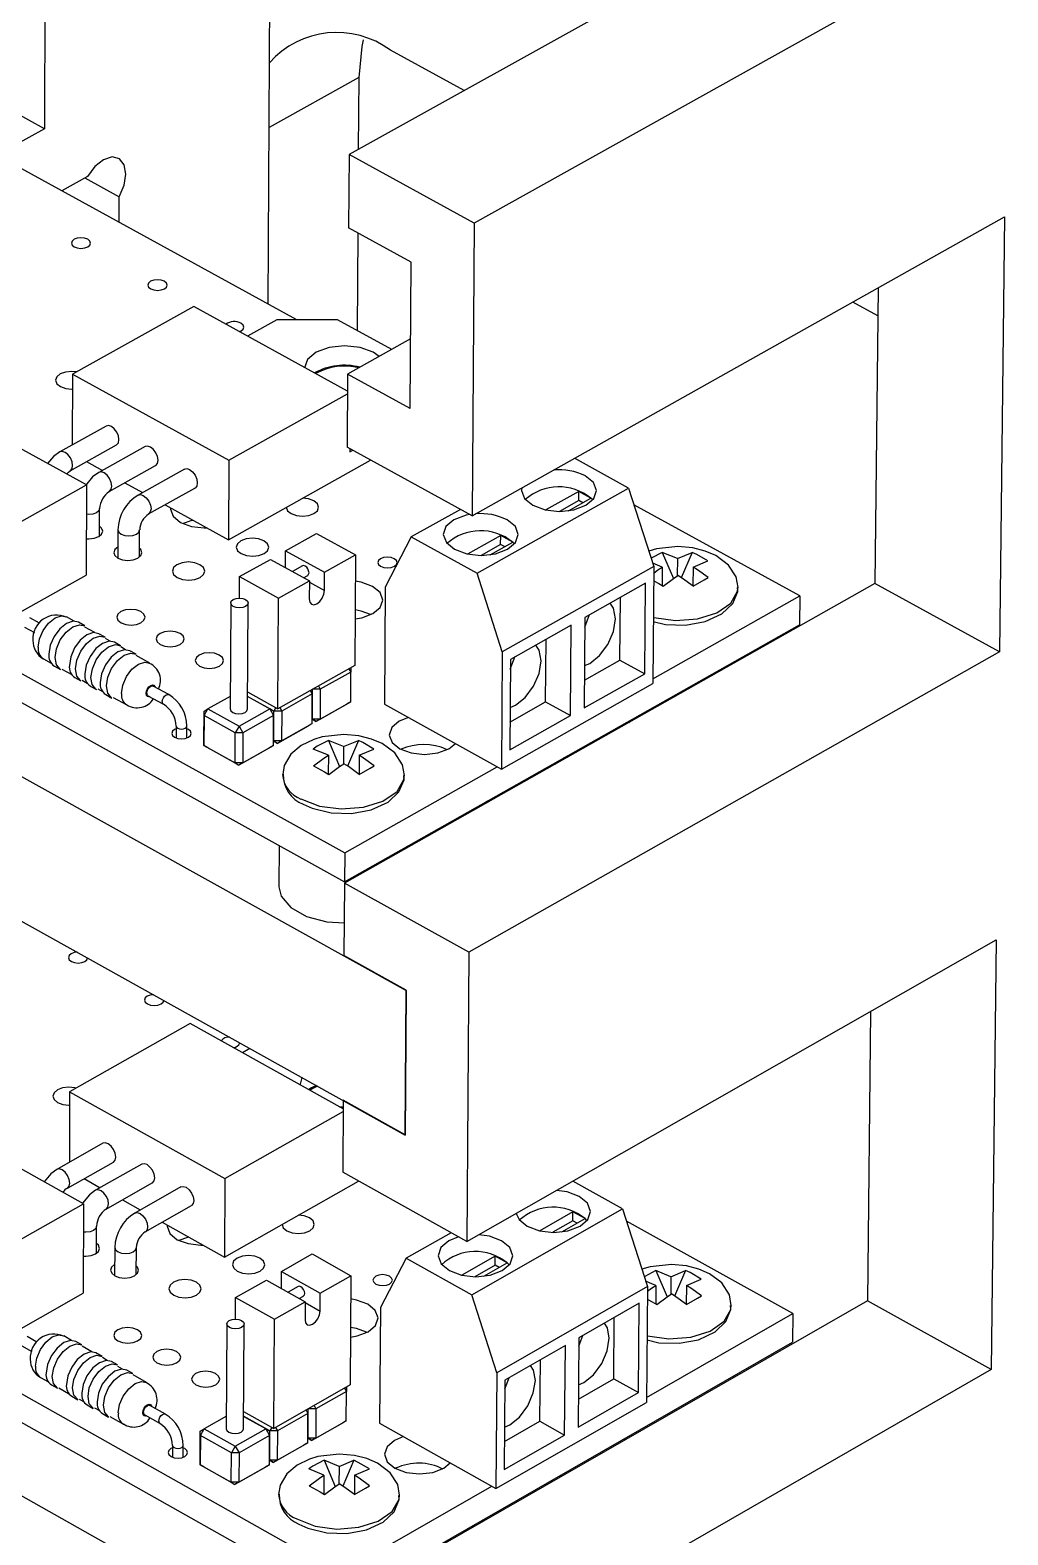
# Model space of a CAD drawing. Extents: x 0 to 161, y 0 to 212.
# Drawn here: x 106.98 to 115.31, y 100.3 to 113.11 of the extents above; entities that cross this region are included whole.
import ezdxf

# ---------------------------------------------------------------- set-up
doc = ezdxf.new("R2010")
doc.units = 0
doc.layers.get('0').update_dxf_attribs({"linetype": 'CONTINUOUS'})

msp = doc.modelspace()

# ---------------------------------------------------------------- linework, layer by layer
at = {"color": 7, "linetype": 'CONTINUOUS'}
for p, q in [((109.006, 110.78), (109.079, 123.789)), ((107.114, 115.951), (107.1, 112.273)), ((114.242, 114.582), (109.695, 112.053)), ((115.309, 114.007), (110.762, 111.47)), ((110.677, 112.599), (110.047, 112.942)), ((107.1, 112.273), (106.064, 112.841)), ((109.778, 112.709), (109.774, 112.097)), ((109.25, 110.646), (106.459, 112.177)), ((107.1, 112.273), (106.694, 112.048)), ((109.695, 112.053), (109.691, 111.429)), ((110.762, 111.47), (109.695, 112.053)), ((107.467, 111.867), (107.247, 111.745)), ((107.445, 111.855), (107.737, 111.695)), ((107.736, 111.476), (107.737, 111.695)), ((110.224, 111.138), (109.691, 111.429)), ((110.743, 108.976), (115.28, 111.523)), ((110.762, 111.47), (110.743, 108.976)), ((115.28, 111.523), (115.236, 107.819)), ((109.77, 111.386), (109.764, 110.555)), ((110.215, 109.891), (110.224, 111.138)), ((114.203, 110.918), (114.176, 108.399)), ((108.373, 110.758), (107.339, 110.182)), ((109.682, 110.039), (108.373, 110.758)), ((114.201, 110.68), (113.986, 110.797)), ((109.079, 110.646), (108.829, 110.507)), ((109.598, 110.646), (109.079, 110.646)), ((110.059, 110.393), (109.598, 110.646)), ((110.219, 110.483), (109.683, 110.183)), ((107.339, 110.182), (107.336, 109.581)), ((107.339, 110.182), (108.67, 109.449)), ((109.683, 110.183), (109.679, 109.561)), ((110.215, 109.891), (109.683, 110.183)), ((108.67, 109.449), (109.682, 110.015)), ((109.672, 110.044), (109.682, 110.044)), ((107.625, 109.741), (107.23, 109.521)), ((107.457, 109.239), (106.802, 109.601)), ((107.319, 109.36), (107.714, 109.58)), ((107.957, 109.566), (107.563, 109.345)), ((110.743, 108.976), (109.679, 109.561)), ((109.701, 109.549), (109.701, 109.52)), ((109.701, 109.52), (109.728, 109.535)), ((102.061, 109.444), (110.182, 104.933)), ((107.459, 109.438), (107.595, 109.363)), ((107.652, 109.184), (108.047, 109.405)), ((108.292, 109.374), (107.897, 109.153)), ((108.667, 108.772), (109.879, 109.451)), ((108.67, 109.449), (108.667, 108.772)), ((112.077, 109.213), (111.615, 109.466)), ((106.431, 108.666), (107.457, 109.239)), ((107.457, 109.239), (107.454, 108.47)), ((107.785, 109.258), (107.936, 109.175)), ((107.987, 108.992), (108.382, 109.213)), ((110.786, 108.487), (112.077, 109.213)), ((111.653, 109.184), (111.372, 109.026)), ((111.652, 109.107), (111.488, 109.014)), ((111.564, 109.019), (111.756, 109.127)), ((111.652, 109.107), (111.653, 109.184)), ((111.687, 109.088), (111.652, 109.107)), ((111.756, 109.127), (111.653, 109.184)), ((111.769, 109.115), (111.756, 109.127)), ((112.077, 109.213), (112.292, 108.544)), ((107.568, 108.803), (107.569, 109.038)), ((108.127, 109.07), (108.667, 108.772)), ((110.644, 109.031), (110.225, 108.796)), ((113.537, 108.295), (112.122, 109.071)), ((107.726, 108.858), (107.725, 108.616)), ((107.909, 108.625), (107.91, 108.857)), ((109.155, 108.678), (109.418, 108.825)), ((109.418, 108.825), (109.75, 108.643)), ((110.225, 108.796), (110.002, 108.368)), ((110.225, 108.796), (110.786, 108.487)), ((110.987, 108.81), (110.705, 108.651)), ((110.986, 108.732), (110.821, 108.639)), ((110.897, 108.644), (111.09, 108.753)), ((110.986, 108.732), (110.987, 108.81)), ((111.02, 108.714), (110.986, 108.732)), ((111.09, 108.753), (110.987, 108.81)), ((111.102, 108.741), (111.09, 108.753)), ((108.762, 108.458), (109.026, 108.605)), ((109.026, 108.605), (109.357, 108.423)), ((109.155, 108.678), (109.487, 108.495)), ((109.155, 108.534), (109.155, 108.678)), ((109.487, 108.495), (109.75, 108.643)), ((109.75, 108.643), (109.744, 107.702)), ((112.493, 108.612), (112.364, 108.664)), ((112.364, 108.664), (112.459, 108.443)), ((112.493, 108.612), (112.492, 108.465)), ((112.493, 108.612), (112.619, 108.664)), ((112.619, 108.664), (112.526, 108.449)), ((112.626, 108.539), (112.751, 108.592)), ((106.429, 107.896), (107.454, 108.47)), ((108.761, 108.275), (108.762, 108.458)), ((108.762, 108.458), (109.094, 108.275)), ((109.298, 108.55), (109.213, 108.502)), ((109.308, 108.449), (109.343, 108.469)), ((109.486, 108.341), (109.487, 108.495)), ((111.001, 107.818), (110.786, 108.487)), ((112.292, 108.544), (111.001, 107.818)), ((112.364, 108.539), (112.283, 108.573)), ((112.292, 108.544), (112.283, 107.547)), ((112.364, 108.539), (112.363, 108.382)), ((112.626, 108.539), (112.624, 108.379)), ((109.094, 108.275), (109.357, 108.423)), ((109.357, 108.423), (109.356, 108.268)), ((114.176, 108.399), (109.656, 105.846)), ((110.002, 108.368), (109.996, 107.371)), ((112.222, 108.402), (111.704, 108.111)), ((112.215, 107.631), (112.222, 108.402)), ((115.236, 107.819), (114.176, 108.399)), ((102.062, 108.221), (110.173, 103.701)), ((108.687, 108.235), (108.682, 107.332)), ((108.83, 107.331), (108.835, 108.234)), ((109.089, 107.333), (109.094, 108.275)), ((112.003, 107.748), (112.008, 108.282)), ((112.283, 107.588), (113.537, 108.295)), ((113.537, 108.295), (113.534, 108.049)), ((107.058, 108.062), (106.975, 108.108)), ((107.354, 108.078), (107.287, 108.115)), ((107.443, 108.04), (107.39, 108.069)), ((111.704, 108.111), (111.698, 107.34)), ((111.704, 108.028), (111.743, 108.137)), ((106.93, 108.027), (107.014, 107.981)), ((107.528, 107.982), (107.445, 108.028)), ((107.617, 107.943), (107.564, 107.972)), ((109.656, 105.859), (113.534, 108.049)), ((111.588, 108.045), (111.07, 107.753)), ((111.582, 107.274), (111.588, 108.045)), ((105.915, 107.934), (109.656, 105.859)), ((106.429, 107.896), (109.658, 106.106)), ((107.66, 107.909), (107.619, 107.931)), ((107.748, 107.87), (107.696, 107.9)), ((107.791, 107.836), (107.751, 107.859)), ((107.88, 107.798), (107.827, 107.827)), ((115.236, 107.819), (110.716, 105.258)), ((111.001, 107.818), (110.994, 106.819)), ((111.37, 107.391), (111.374, 107.925)), ((107.091, 107.758), (107.158, 107.721)), ((107.185, 107.696), (107.237, 107.667)), ((107.998, 107.722), (107.882, 107.786)), ((109.744, 107.702), (109.089, 107.333)), ((109.711, 107.682), (109.709, 107.682)), ((109.711, 107.682), (109.711, 107.645)), ((111.07, 107.753), (111.064, 106.982)), ((111.069, 107.669), (111.109, 107.78)), ((111.7, 107.577), (112.003, 107.748)), ((112.003, 107.748), (112.215, 107.631)), ((113.032, 107.753), (113.032, 107.766)), ((107.248, 107.671), (107.332, 107.625)), ((107.359, 107.599), (107.411, 107.57)), ((107.422, 107.575), (107.463, 107.552)), ((109.711, 107.645), (109.45, 107.499)), ((109.694, 107.674), (109.711, 107.645)), ((109.71, 107.391), (109.711, 107.645)), ((111.698, 107.34), (112.215, 107.631)), ((107.49, 107.526), (107.543, 107.497)), ((107.554, 107.502), (107.595, 107.479)), ((107.622, 107.454), (107.674, 107.424)), ((107.685, 107.429), (107.801, 107.365)), ((107.982, 107.444), (108.114, 107.371)), ((108.159, 107.453), (108.027, 107.526)), ((108.682, 107.438), (108.493, 107.331)), ((108.831, 107.476), (109.089, 107.333)), ((109.055, 107.313), (108.831, 107.437)), ((109.019, 107.331), (108.831, 107.436)), ((109.382, 107.46), (109.121, 107.313)), ((109.365, 107.489), (109.382, 107.46)), ((109.381, 107.496), (109.38, 107.497)), ((109.38, 107.206), (109.382, 107.46)), ((109.381, 107.496), (109.382, 107.46)), ((109.384, 107.244), (109.385, 107.499)), ((109.385, 107.499), (109.384, 107.499)), ((109.386, 107.501), (109.385, 107.499)), ((109.45, 107.499), (109.385, 107.499)), ((109.434, 107.528), (109.45, 107.499)), ((109.45, 107.499), (109.449, 107.244)), ((110.994, 106.819), (112.283, 107.547)), ((108.458, 107.057), (108.46, 107.311)), ((108.46, 107.274), (108.493, 107.331)), ((108.46, 107.311), (108.493, 107.331)), ((108.46, 107.274), (108.46, 107.311)), ((108.493, 107.331), (108.758, 107.184)), ((108.758, 107.184), (109.019, 107.331)), ((109.019, 107.331), (109.052, 107.274)), ((109.051, 107.311), (109.019, 107.331)), ((109.051, 107.311), (109.052, 107.274)), ((109.054, 107.059), (109.055, 107.313)), ((109.072, 107.342), (109.055, 107.313)), ((109.121, 107.313), (109.055, 107.313)), ((109.104, 107.342), (109.121, 107.313)), ((109.121, 107.313), (109.119, 107.059)), ((109.676, 107.371), (109.416, 107.224)), ((109.449, 107.244), (109.71, 107.391)), ((109.71, 107.391), (109.676, 107.371)), ((109.996, 107.371), (110.994, 106.819)), ((111.066, 107.219), (111.37, 107.391)), ((111.37, 107.391), (111.582, 107.274)), ((108.221, 107.185), (108.221, 107.085)), ((108.313, 107.084), (108.314, 107.185)), ((108.46, 107.274), (108.459, 107.02)), ((108.725, 107.128), (108.46, 107.274)), ((108.758, 107.184), (108.725, 107.128)), ((108.758, 107.184), (108.791, 107.128)), ((109.052, 107.274), (108.791, 107.128)), ((109.051, 107.02), (109.052, 107.274)), ((109.347, 107.185), (109.086, 107.038)), ((109.119, 107.059), (109.38, 107.206)), ((109.38, 107.206), (109.347, 107.185)), ((109.38, 107.246), (109.384, 107.244)), ((109.416, 107.224), (109.38, 107.243)), ((109.449, 107.244), (109.384, 107.244)), ((109.384, 107.244), (109.416, 107.224)), ((109.449, 107.244), (109.416, 107.224)), ((111.064, 106.982), (111.582, 107.274)), ((112.073, 107.224), (112.084, 107.217)), ((108.326, 107.156), (108.314, 107.162)), ((108.459, 107.02), (108.458, 107.057)), ((108.724, 106.873), (108.725, 107.128)), ((108.791, 107.128), (108.725, 107.128)), ((108.791, 107.128), (108.789, 106.873)), ((109.051, 107.06), (109.054, 107.059)), ((109.086, 107.038), (109.051, 107.058)), ((109.119, 107.059), (109.054, 107.059)), ((109.054, 107.059), (109.086, 107.038)), ((109.119, 107.059), (109.086, 107.038)), ((109.648, 107.01), (109.519, 107.063)), ((109.519, 107.063), (109.615, 106.841)), ((109.648, 107.01), (109.775, 107.063)), ((109.775, 107.063), (109.681, 106.845)), ((108.459, 107.02), (108.724, 106.873)), ((108.491, 107), (108.459, 107.02)), ((108.756, 106.853), (108.491, 107)), ((109.017, 107), (108.756, 106.853)), ((108.789, 106.873), (109.051, 107.02)), ((109.051, 107.02), (109.017, 107)), ((109.519, 106.937), (109.389, 106.989)), ((109.519, 106.937), (109.518, 106.777)), ((109.648, 107.01), (109.648, 106.861)), ((109.781, 106.937), (109.78, 106.774)), ((109.781, 106.937), (109.907, 106.989)), ((108.789, 106.873), (108.724, 106.873)), ((108.724, 106.873), (108.756, 106.853)), ((108.789, 106.873), (108.756, 106.853)), ((109.658, 106.106), (110.957, 106.839)), ((111.442, 106.868), (111.458, 106.864)), ((110.77, 106.488), (110.786, 106.485)), ((109.099, 106.168), (109.097, 105.817)), ((110.191, 106.148), (110.191, 106.161)), ((109.658, 106.106), (109.656, 105.859)), ((109.656, 105.846), (109.652, 105.23)), ((110.716, 105.258), (109.656, 105.846)), ((110.698, 102.794), (115.208, 105.364)), ((110.716, 105.258), (110.698, 102.794)), ((115.208, 105.364), (115.165, 101.704)), ((110.182, 104.935), (109.652, 105.23)), ((110.173, 103.704), (110.182, 104.935)), ((110.182, 104.933), (110.173, 103.701)), ((114.138, 104.754), (114.111, 102.29)), ((108.342, 104.651), (107.314, 104.069)), ((109.644, 103.925), (108.342, 104.651)), ((108.85, 104.439), (108.786, 104.403)), ((107.314, 104.069), (107.312, 103.469)), ((107.314, 104.069), (108.638, 103.33)), ((109.644, 103.999), (109.641, 103.384)), ((110.173, 103.704), (109.644, 103.999)), ((108.638, 103.33), (109.644, 103.901)), ((107.598, 103.631), (107.205, 103.408)), ((107.432, 103.116), (106.78, 103.481)), ((107.296, 103.248), (107.688, 103.471)), ((107.929, 103.453), (107.536, 103.231)), ((102.068, 103.358), (110.14, 98.804)), ((107.439, 103.33), (107.576, 103.253)), ((108.638, 103.33), (108.634, 102.661)), ((110.698, 102.794), (109.641, 103.384)), ((107.627, 103.071), (108.019, 103.293)), ((108.261, 103.26), (107.869, 103.037)), ((108.634, 102.661), (109.775, 103.309)), ((112.024, 103.073), (111.601, 103.308)), ((106.412, 102.537), (107.432, 103.116)), ((107.432, 103.116), (107.429, 102.355)), ((107.764, 103.148), (107.916, 103.063)), ((107.959, 102.877), (108.352, 103.1)), ((110.741, 102.34), (112.024, 103.073)), ((112.024, 103.073), (112.238, 102.41)), ((108.103, 102.958), (108.634, 102.661)), ((111.603, 103.047), (111.32, 102.886)), ((111.602, 102.971), (111.43, 102.873)), ((111.507, 102.877), (111.706, 102.99)), ((111.602, 102.971), (111.603, 103.047)), ((111.638, 102.951), (111.602, 102.971)), ((111.706, 102.99), (111.603, 103.047)), ((111.719, 102.976), (111.706, 102.99)), ((113.475, 102.18), (112.058, 102.969)), ((107.543, 102.692), (107.544, 102.925)), ((110.564, 102.869), (110.183, 102.652)), ((107.699, 102.743), (107.698, 102.503)), ((107.882, 102.513), (107.883, 102.743)), ((109.12, 102.539), (109.381, 102.688)), ((109.381, 102.688), (109.711, 102.503)), ((110.183, 102.652), (109.962, 102.232)), ((110.183, 102.652), (110.741, 102.34)), ((110.94, 102.669), (110.656, 102.507)), ((110.94, 102.593), (110.767, 102.494)), ((110.844, 102.498), (111.043, 102.612)), ((111.043, 102.612), (110.94, 102.669)), ((110.94, 102.593), (110.94, 102.669)), ((110.975, 102.573), (110.94, 102.593)), ((111.057, 102.598), (111.043, 102.612)), ((108.729, 102.317), (108.991, 102.466)), ((108.991, 102.466), (109.32, 102.281)), ((109.119, 102.394), (109.12, 102.539)), ((109.12, 102.539), (109.45, 102.355)), ((109.45, 102.355), (109.711, 102.503)), ((109.711, 102.503), (109.705, 101.574)), ((112.31, 102.421), (112.222, 102.457)), ((112.438, 102.494), (112.31, 102.547)), ((112.31, 102.547), (112.405, 102.324)), ((112.438, 102.494), (112.437, 102.345)), ((112.438, 102.494), (112.563, 102.547)), ((112.563, 102.547), (112.469, 102.33)), ((112.57, 102.421), (112.695, 102.474)), ((106.409, 101.776), (107.429, 102.355)), ((108.728, 102.133), (108.729, 102.317)), ((108.729, 102.317), (109.059, 102.132)), ((109.262, 102.411), (109.176, 102.362)), ((109.27, 102.309), (109.307, 102.33)), ((109.449, 102.202), (109.45, 102.355)), ((110.955, 101.676), (110.741, 102.34)), ((112.238, 102.41), (110.955, 101.676)), ((112.238, 102.41), (112.229, 101.424)), ((112.31, 102.421), (112.309, 102.262)), ((112.57, 102.421), (112.568, 102.259)), ((109.059, 102.132), (109.32, 102.281)), ((109.32, 102.281), (109.32, 102.128)), ((114.111, 102.29), (109.618, 99.713)), ((109.962, 102.232), (109.955, 101.246)), ((112.168, 102.268), (111.654, 101.974)), ((112.161, 101.507), (112.168, 102.268)), ((112.229, 101.466), (113.475, 102.18)), ((113.475, 102.18), (113.473, 101.937)), ((115.165, 101.704), (114.111, 102.29)), ((108.654, 102.092), (108.649, 101.2)), ((108.797, 101.199), (108.801, 102.091)), ((109.054, 101.202), (109.059, 102.132)), ((111.951, 101.624), (111.955, 102.147)), ((107.036, 101.938), (106.953, 101.985)), ((107.331, 101.952), (107.264, 101.99)), ((107.419, 101.913), (107.367, 101.943)), ((109.618, 99.726), (113.473, 101.937)), ((111.654, 101.974), (111.648, 101.212)), ((111.653, 101.902), (111.688, 101.994)), ((105.907, 101.816), (109.618, 99.726)), ((106.908, 101.905), (106.992, 101.858)), ((107.504, 101.855), (107.421, 101.902)), ((107.592, 101.816), (107.539, 101.846)), ((107.635, 101.782), (107.594, 101.805)), ((111.538, 101.908), (111.023, 101.614)), ((111.321, 101.264), (111.326, 101.787)), ((111.532, 101.146), (111.538, 101.908)), ((106.41, 101.776), (109.619, 99.97)), ((107.723, 101.743), (107.67, 101.772)), ((107.765, 101.708), (107.725, 101.731)), ((107.853, 101.669), (107.801, 101.699)), ((107.97, 101.593), (107.855, 101.658)), ((115.165, 101.704), (110.671, 99.119)), ((110.955, 101.676), (110.947, 100.69)), ((107.066, 101.636), (107.133, 101.599)), ((107.16, 101.573), (107.212, 101.544)), ((107.223, 101.548), (107.306, 101.501)), ((109.705, 101.574), (109.054, 101.202)), ((109.656, 101.546), (109.673, 101.517)), ((109.672, 101.554), (109.671, 101.554)), ((109.672, 101.554), (109.673, 101.517)), ((111.023, 101.614), (111.017, 100.851)), ((111.022, 101.54), (111.058, 101.634)), ((111.65, 101.452), (111.951, 101.624)), ((111.951, 101.624), (112.161, 101.507)), ((112.974, 101.638), (112.974, 101.65)), ((107.333, 101.476), (107.385, 101.446)), ((107.396, 101.451), (107.437, 101.428)), ((107.464, 101.402), (107.516, 101.373)), ((109.397, 101.398), (109.413, 101.369)), ((109.673, 101.517), (109.413, 101.369)), ((109.671, 101.266), (109.673, 101.517)), ((110.947, 100.69), (112.229, 101.424)), ((111.648, 101.212), (112.161, 101.507)), ((107.527, 101.377), (107.568, 101.354)), ((107.594, 101.329), (107.647, 101.299)), ((107.658, 101.304), (107.773, 101.239)), ((107.954, 101.317), (108.085, 101.243)), ((108.13, 101.324), (107.999, 101.397)), ((108.65, 101.307), (108.461, 101.199)), ((108.797, 101.346), (109.054, 101.202)), ((109.021, 101.182), (108.797, 101.307)), ((108.985, 101.199), (108.797, 101.305)), ((109.345, 101.33), (109.086, 101.182)), ((109.329, 101.359), (109.345, 101.33)), ((109.344, 101.367), (109.345, 101.33)), ((109.344, 101.367), (109.344, 101.367)), ((109.344, 101.079), (109.345, 101.33)), ((109.347, 101.118), (109.348, 101.369)), ((109.349, 101.37), (109.348, 101.369)), ((109.348, 101.369), (109.348, 101.37)), ((109.413, 101.369), (109.348, 101.369)), ((109.413, 101.369), (109.412, 101.118)), ((108.427, 100.928), (108.428, 101.18)), ((108.428, 101.18), (108.461, 101.199)), ((108.429, 101.143), (108.428, 101.18)), ((108.429, 101.143), (108.428, 100.892)), ((108.429, 101.143), (108.461, 101.199)), ((108.693, 100.995), (108.429, 101.143)), ((108.461, 101.199), (108.725, 101.051)), ((108.725, 101.051), (108.985, 101.199)), ((109.017, 101.143), (108.758, 100.995)), ((108.985, 101.199), (109.017, 101.143)), ((109.017, 101.18), (108.985, 101.199)), ((109.016, 100.892), (109.017, 101.143)), ((109.017, 101.18), (109.017, 101.143)), ((109.019, 100.931), (109.021, 101.182)), ((109.037, 101.211), (109.021, 101.182)), ((109.086, 101.182), (109.021, 101.182)), ((109.069, 101.211), (109.086, 101.182)), ((109.086, 101.182), (109.084, 100.931)), ((109.638, 101.246), (109.379, 101.098)), ((109.412, 101.118), (109.671, 101.266)), ((109.671, 101.266), (109.638, 101.246)), ((109.955, 101.246), (110.947, 100.69)), ((111.017, 100.851), (111.532, 101.146)), ((111.019, 101.091), (111.321, 101.264)), ((111.321, 101.264), (111.532, 101.146)), ((108.191, 101.058), (108.191, 100.958)), ((108.283, 100.957), (108.283, 101.057)), ((108.295, 101.03), (108.283, 101.035)), ((108.725, 101.051), (108.693, 100.995)), ((108.725, 101.051), (108.758, 100.995)), ((109.31, 101.059), (109.051, 100.911)), ((109.084, 100.931), (109.344, 101.079)), ((109.344, 101.079), (109.31, 101.059)), ((109.344, 101.12), (109.347, 101.118)), ((109.379, 101.098), (109.344, 101.118)), ((109.412, 101.118), (109.347, 101.118)), ((109.347, 101.118), (109.379, 101.098)), ((109.412, 101.118), (109.379, 101.098)), ((112.031, 101.11), (112.042, 101.104)), ((108.428, 100.892), (108.427, 100.928)), ((108.428, 100.892), (108.691, 100.743)), ((108.46, 100.872), (108.428, 100.892)), ((108.691, 100.743), (108.693, 100.995)), ((108.758, 100.995), (108.693, 100.995)), ((108.758, 100.995), (108.756, 100.743)), ((108.756, 100.743), (109.016, 100.892)), ((109.016, 100.892), (108.983, 100.872)), ((109.016, 100.932), (109.019, 100.931)), ((109.051, 100.911), (109.016, 100.931)), ((109.084, 100.931), (109.019, 100.931)), ((109.019, 100.931), (109.051, 100.911)), ((109.084, 100.931), (109.051, 100.911)), ((109.61, 100.877), (109.482, 100.931)), ((109.482, 100.931), (109.578, 100.707)), ((109.61, 100.877), (109.736, 100.931)), ((109.736, 100.931), (109.641, 100.711)), ((108.723, 100.724), (108.46, 100.872)), ((108.983, 100.872), (108.723, 100.724)), ((109.481, 100.803), (109.353, 100.857)), ((109.481, 100.803), (109.48, 100.642)), ((109.61, 100.877), (109.609, 100.727)), ((109.742, 100.803), (109.741, 100.639)), ((109.742, 100.803), (109.868, 100.857)), ((108.756, 100.743), (108.691, 100.743)), ((108.691, 100.743), (108.723, 100.724)), ((108.756, 100.743), (108.723, 100.724)), ((109.619, 99.97), (110.911, 100.71))]:
    msp.add_line(p, q, dxfattribs=at)
at = {"color": 8, "linetype": 'CONTINUOUS'}
for p, q in [((109.778, 112.709), (109.014, 112.285)), ((109.357, 108.412), (109.486, 108.341)), ((109.32, 102.274), (109.449, 102.202))]:
    msp.add_line(p, q, dxfattribs=at)
at = {"color": 7, "linetype": 'CONTINUOUS'}
for points in [[(109.816, 113.032), (109.803, 112.973), (109.778, 112.709)], [(107.737, 111.695), (107.779, 111.792), (107.794, 111.888), (107.78, 111.967), (107.739, 112.018), (107.677, 112.033), (107.603, 112.01), (107.53, 111.951), (107.467, 111.867)], [(107.469, 111.332), (107.442, 111.342), (107.41, 111.345), (107.379, 111.342), (107.352, 111.332), (107.335, 111.317), (107.329, 111.3), (107.335, 111.282), (107.353, 111.268), (107.38, 111.258), (107.411, 111.254), (107.443, 111.258), (107.47, 111.268), (107.487, 111.282), (107.493, 111.3), (107.487, 111.317), (107.469, 111.332)], [(108.121, 110.974), (108.094, 110.984), (108.062, 110.987), (108.031, 110.984), (108.004, 110.974), (107.986, 110.959), (107.98, 110.942), (107.987, 110.924), (108.005, 110.91), (108.032, 110.9), (108.063, 110.896), (108.095, 110.9), (108.122, 110.91), (108.139, 110.924), (108.145, 110.942), (108.139, 110.959), (108.121, 110.974)], [(108.76, 110.545), (108.775, 110.551), (108.792, 110.566), (108.798, 110.583), (108.792, 110.601), (108.774, 110.616)], [(109.953, 110.334), (109.901, 110.37), (109.789, 110.411), (109.657, 110.425), (109.525, 110.411), (109.414, 110.37), (109.34, 110.308), (109.315, 110.237)], [(107.377, 110.203), (107.332, 110.207), (107.279, 110.201), (107.235, 110.185), (107.205, 110.16), (107.195, 110.131), (107.206, 110.102), (107.236, 110.077), (107.281, 110.06), (107.334, 110.055), (107.338, 110.055)], [(107.67, 109.738), (107.645, 109.746), (107.625, 109.741)], [(107.714, 109.58), (107.715, 109.581), (107.73, 109.598), (107.735, 109.625), (107.73, 109.657), (107.716, 109.69), (107.695, 109.718), (107.67, 109.738)], [(107.23, 109.521), (107.178, 109.483), (107.126, 109.421)], [(108.047, 109.405), (108.048, 109.405), (108.063, 109.422), (108.068, 109.449), (108.063, 109.481), (108.049, 109.514), (108.028, 109.542), (108.003, 109.562), (107.978, 109.57), (107.957, 109.566)], [(107.288, 109.332), (107.304, 109.349), (107.319, 109.36)], [(107.563, 109.345), (107.51, 109.307), (107.449, 109.234)], [(108.292, 109.374), (108.312, 109.378), (108.337, 109.37), (108.362, 109.35), (108.383, 109.322), (108.398, 109.289), (108.402, 109.257), (108.397, 109.23), (108.383, 109.213), (108.382, 109.213)], [(111.168, 109.215), (111.165, 109.192), (111.191, 109.124), (111.261, 109.066), (111.366, 109.028), (111.488, 109.014), (111.61, 109.028), (111.713, 109.066), (111.781, 109.124), (111.804, 109.192), (111.778, 109.259), (111.708, 109.317)], [(109.16, 109.05), (109.16, 109.049), (109.17, 109.02), (109.201, 108.995), (109.246, 108.978), (109.299, 108.972), (109.352, 108.978), (109.396, 108.995), (109.426, 109.02), (109.436, 109.049), (109.425, 109.078), (109.394, 109.103)], [(109.394, 109.103), (109.349, 109.12), (109.298, 109.126)], [(108.175, 109.043), (108.175, 109.032), (108.197, 108.972), (108.26, 108.92), (108.353, 108.886), (108.462, 108.874), (108.482, 108.874)], [(110.724, 108.987), (110.692, 108.981), (110.589, 108.943), (110.521, 108.885), (110.498, 108.817), (110.524, 108.749), (110.594, 108.691), (110.699, 108.653), (110.821, 108.639), (110.943, 108.653), (111.046, 108.691), (111.114, 108.749), (111.137, 108.817), (111.112, 108.885), (111.041, 108.943), (111.041, 108.943)], [(107.456, 108.781), (107.477, 108.78), (107.523, 108.785), (107.562, 108.799), (107.587, 108.821), (107.596, 108.846), (107.587, 108.872), (107.569, 108.889)], [(108.367, 108.937), (108.348, 108.933), (108.282, 108.912)], [(107.725, 108.71), (107.724, 108.71), (107.699, 108.688), (107.69, 108.662), (107.699, 108.637), (107.725, 108.615), (107.764, 108.601), (107.81, 108.596), (107.856, 108.601), (107.895, 108.615), (107.921, 108.637), (107.929, 108.662), (107.92, 108.688), (107.91, 108.699)], [(108.97, 108.763), (108.925, 108.78), (108.872, 108.786), (108.819, 108.78), (108.774, 108.763), (108.745, 108.738), (108.734, 108.709), (108.745, 108.679), (108.776, 108.654), (108.821, 108.638), (108.874, 108.632), (108.927, 108.638), (108.971, 108.654), (109.001, 108.679), (109.011, 108.709), (109, 108.738), (108.97, 108.763)], [(112.497, 108.714), (112.314, 108.695), (112.249, 108.676)], [(113.01, 108.366), (112.994, 108.457), (112.928, 108.557), (112.821, 108.637), (112.73, 108.676), (112.623, 108.703), (112.497, 108.714)], [(108.425, 108.56), (108.38, 108.577), (108.327, 108.583), (108.274, 108.577), (108.229, 108.56), (108.2, 108.535), (108.19, 108.506), (108.2, 108.476), (108.231, 108.451), (108.276, 108.435), (108.329, 108.429), (108.382, 108.435), (108.426, 108.451), (108.456, 108.476), (108.466, 108.506), (108.455, 108.535), (108.425, 108.56)], [(110.08, 108.611), (110.053, 108.621), (110.021, 108.624), (109.989, 108.621), (109.963, 108.611), (109.945, 108.596), (109.939, 108.578), (109.946, 108.561), (109.964, 108.546), (109.991, 108.536), (110.023, 108.532), (110.054, 108.536), (110.081, 108.546), (110.099, 108.561), (110.105, 108.578), (110.098, 108.596), (110.08, 108.611)], [(112.364, 108.664), (112.27, 108.615), (112.269, 108.614)], [(112.751, 108.592), (112.657, 108.647), (112.619, 108.664)], [(109.343, 108.469), (109.344, 108.469), (109.351, 108.478), (109.354, 108.491), (109.351, 108.508), (109.344, 108.524), (109.334, 108.538), (109.321, 108.548), (109.308, 108.552), (109.298, 108.55)], [(112.291, 108.489), (112.327, 108.516), (112.364, 108.539)], [(112.371, 108.377), (112.459, 108.443), (112.497, 108.467)], [(112.626, 108.377), (112.535, 108.443), (112.497, 108.467)], [(112.755, 108.45), (112.664, 108.516), (112.626, 108.539)], [(112.626, 108.377), (112.72, 108.431), (112.755, 108.45)], [(109.356, 108.268), (109.361, 108.241), (109.375, 108.224), (109.396, 108.219), (109.421, 108.227), (109.445, 108.247), (109.467, 108.276), (109.481, 108.309), (109.486, 108.341)], [(109.746, 108.098), (109.803, 108.107), (109.898, 108.143), (109.961, 108.196), (109.983, 108.259), (109.959, 108.322), (109.894, 108.375)], [(109.894, 108.375), (109.798, 108.411), (109.748, 108.42)], [(112.287, 108.076), (112.39, 108.051), (112.563, 108.046), (112.729, 108.077), (112.871, 108.142), (112.964, 108.23), (113.007, 108.332), (113.004, 108.366)], [(112.288, 108.11), (112.291, 108.109), (112.476, 108.085), (112.664, 108.1), (112.829, 108.151), (112.948, 108.232), (113.006, 108.333), (113.01, 108.371)], [(112.291, 108.422), (112.333, 108.399), (112.371, 108.377)], [(108.709, 108.205), (108.693, 108.218), (108.687, 108.234), (108.692, 108.25), (108.708, 108.263), (108.732, 108.272), (108.76, 108.275), (108.789, 108.272), (108.813, 108.263), (108.829, 108.25), (108.835, 108.234), (108.83, 108.218), (108.814, 108.205), (108.79, 108.196), (108.761, 108.193), (108.733, 108.196), (108.709, 108.205)], [(111.701, 107.7), (111.746, 107.719), (111.829, 107.786), (111.899, 107.881), (111.947, 107.991), (111.964, 108.099), (111.949, 108.189), (111.92, 108.232)], [(107.39, 108.069), (107.345, 108.078), (107.288, 108.059), (107.231, 108.014), (107.182, 107.948), (107.15, 107.873), (107.138, 107.798)], [(107.921, 108.16), (107.882, 108.174), (107.836, 108.179), (107.79, 108.174), (107.751, 108.16), (107.726, 108.138), (107.717, 108.112), (107.726, 108.087), (107.753, 108.065), (107.792, 108.051), (107.838, 108.046), (107.884, 108.051), (107.922, 108.065), (107.948, 108.087), (107.957, 108.112), (107.947, 108.138), (107.921, 108.16)], [(109.877, 108.137), (109.797, 108.165), (109.747, 108.174)], [(107.237, 107.667), (107.234, 107.669), (107.202, 107.708), (107.191, 107.769), (107.202, 107.843), (107.235, 107.919), (107.284, 107.985), (107.341, 108.03), (107.398, 108.049), (107.443, 108.04)], [(107.564, 107.972), (107.519, 107.982), (107.462, 107.963), (107.405, 107.917), (107.356, 107.852), (107.324, 107.776), (107.312, 107.702)], [(107.411, 107.57), (107.408, 107.572), (107.376, 107.611), (107.365, 107.673), (107.376, 107.747), (107.409, 107.823), (107.458, 107.888), (107.515, 107.934), (107.572, 107.952), (107.617, 107.943)], [(108.255, 107.975), (108.216, 107.989), (108.17, 107.995), (108.124, 107.989), (108.085, 107.975), (108.06, 107.953), (108.051, 107.928), (108.06, 107.902), (108.086, 107.88), (108.126, 107.866), (108.172, 107.861), (108.217, 107.866), (108.256, 107.88), (108.282, 107.902), (108.291, 107.928), (108.281, 107.953), (108.255, 107.975)], [(107.696, 107.9), (107.651, 107.909), (107.594, 107.89), (107.537, 107.845), (107.488, 107.779), (107.455, 107.703), (107.444, 107.629)], [(107.543, 107.497), (107.539, 107.499), (107.507, 107.539), (107.496, 107.6), (107.508, 107.674), (107.541, 107.75), (107.589, 107.815), (107.646, 107.861), (107.704, 107.88), (107.748, 107.87)], [(107.827, 107.827), (107.783, 107.836), (107.725, 107.817), (107.668, 107.772), (107.619, 107.706), (107.587, 107.63), (107.575, 107.556)], [(108.589, 107.79), (108.55, 107.805), (108.504, 107.81), (108.458, 107.805), (108.419, 107.79), (108.394, 107.769), (108.385, 107.743), (108.394, 107.717), (108.421, 107.696), (108.46, 107.681), (108.506, 107.676), (108.552, 107.681), (108.59, 107.696), (108.616, 107.717), (108.625, 107.743), (108.616, 107.769), (108.589, 107.79)], [(111.067, 107.342), (111.112, 107.362), (111.195, 107.428), (111.266, 107.524), (111.314, 107.634), (111.331, 107.742), (111.315, 107.832), (111.286, 107.875)], [(107.674, 107.424), (107.671, 107.426), (107.639, 107.466), (107.628, 107.527), (107.639, 107.601), (107.672, 107.677), (107.721, 107.743), (107.778, 107.788), (107.835, 107.807), (107.88, 107.798)], [(107.972, 107.467), (107.975, 107.483), (107.982, 107.499), (107.992, 107.514), (108.005, 107.524), (108.017, 107.528), (108.027, 107.526)], [(108.682, 107.332), (108.682, 107.331), (108.688, 107.315), (108.704, 107.302)], [(108.704, 107.302), (108.728, 107.293), (108.757, 107.29), (108.785, 107.293), (108.809, 107.302), (108.825, 107.315), (108.83, 107.331)], [(110.201, 107.257), (110.123, 107.226), (110.06, 107.172), (110.038, 107.109), (110.062, 107.046), (110.127, 106.992), (110.224, 106.956), (110.338, 106.944), (110.451, 106.956), (110.546, 106.992), (110.602, 107.036)], [(108.221, 107.162), (108.208, 107.156), (108.19, 107.141), (108.184, 107.123), (108.19, 107.106), (108.209, 107.09), (108.236, 107.08), (108.268, 107.077), (108.3, 107.08), (108.327, 107.09), (108.344, 107.106), (108.35, 107.123), (108.344, 107.141), (108.326, 107.156)], [(109.651, 107.113), (109.467, 107.093), (109.395, 107.072), (109.287, 107.02), (109.199, 106.946), (109.143, 106.85), (109.13, 106.772)], [(109.519, 107.063), (109.424, 107.013), (109.389, 106.989)], [(110.167, 106.764), (110.151, 106.856), (110.085, 106.957), (109.977, 107.036), (109.886, 107.075), (109.778, 107.102), (109.651, 107.113)], [(109.907, 106.989), (109.813, 107.045), (109.775, 107.063)], [(109.392, 106.847), (109.481, 106.913), (109.519, 106.937)], [(109.91, 106.847), (109.819, 106.913), (109.781, 106.937)], [(111.554, 106.919), (111.555, 106.92), (111.56, 106.934)], [(109.392, 106.847), (109.486, 106.795), (109.524, 106.773)], [(109.524, 106.773), (109.613, 106.84), (109.651, 106.863)], [(109.78, 106.773), (109.689, 106.84), (109.651, 106.863)], [(109.78, 106.773), (109.875, 106.828), (109.91, 106.847)], [(109.285, 106.564), (109.443, 106.504), (109.629, 106.48), (109.818, 106.494), (109.984, 106.546), (110.104, 106.628), (110.163, 106.729), (110.167, 106.769)], [(109.305, 106.52), (109.381, 106.485), (109.543, 106.445), (109.717, 106.441), (109.883, 106.471), (110.027, 106.537), (110.12, 106.625), (110.164, 106.728), (110.161, 106.764)], [(110.883, 106.539), (110.883, 106.54), (110.888, 106.555)], [(109.097, 105.817), (109.116, 105.735), (109.198, 105.639), (109.333, 105.563), (109.506, 105.518), (109.654, 105.508)], [(107.38, 105.258), (107.354, 105.255), (107.328, 105.245), (107.31, 105.23), (107.304, 105.212), (107.311, 105.195), (107.329, 105.18), (107.355, 105.17), (107.387, 105.166), (107.418, 105.17), (107.444, 105.18), (107.462, 105.195), (107.468, 105.209)], [(108.028, 104.897), (108.002, 104.893), (107.976, 104.883), (107.958, 104.869), (107.952, 104.851), (107.959, 104.833), (107.977, 104.818), (108.003, 104.808), (108.035, 104.805), (108.066, 104.808), (108.093, 104.818), (108.11, 104.833), (108.116, 104.848)], [(107.37, 104.101), (107.36, 104.103), (107.308, 104.109), (107.255, 104.103), (107.211, 104.087), (107.182, 104.062), (107.171, 104.032), (107.182, 104.003), (107.212, 103.978), (107.257, 103.961), (107.309, 103.955), (107.314, 103.955)], [(109.294, 104.191), (109.279, 104.134), (109.279, 104.128)], [(109.417, 104.123), (109.376, 104.103), (109.352, 104.088)], [(109.427, 104.117), (109.386, 104.098), (109.362, 104.082)], [(109.615, 103.941), (109.625, 103.941), (109.644, 103.941)], [(107.643, 103.627), (107.618, 103.635), (107.598, 103.631)], [(107.688, 103.471), (107.689, 103.471), (107.703, 103.488), (107.708, 103.514), (107.703, 103.546), (107.689, 103.579), (107.668, 103.607), (107.643, 103.627)], [(108.019, 103.293), (108.02, 103.294), (108.034, 103.31), (108.039, 103.337), (108.034, 103.369), (108.02, 103.401), (107.999, 103.429), (107.974, 103.449), (107.949, 103.457), (107.929, 103.453)], [(107.205, 103.408), (107.154, 103.37), (107.098, 103.303)], [(107.536, 103.231), (107.484, 103.192), (107.424, 103.12)], [(108.261, 103.26), (108.282, 103.264), (108.307, 103.256), (108.332, 103.236), (108.353, 103.207), (108.367, 103.175), (108.372, 103.143), (108.367, 103.117), (108.352, 103.1), (108.352, 103.1)], [(111.657, 103.178), (111.553, 103.217), (111.463, 103.229)], [(111.12, 103.034), (111.144, 102.983), (111.213, 102.925), (111.317, 102.886), (111.439, 102.872), (111.56, 102.886), (111.663, 102.925), (111.73, 102.983), (111.753, 103.051), (111.727, 103.12), (111.657, 103.178)], [(109.124, 102.941), (109.124, 102.94), (109.135, 102.911), (109.165, 102.886), (109.21, 102.869), (109.263, 102.863), (109.315, 102.869), (109.36, 102.886), (109.389, 102.911), (109.399, 102.94), (109.388, 102.97), (109.358, 102.995)], [(109.358, 102.995), (109.313, 103.012), (109.262, 103.018)], [(108.146, 102.934), (108.145, 102.924), (108.168, 102.862), (108.23, 102.81), (108.323, 102.776), (108.431, 102.763), (108.45, 102.764)], [(108.33, 102.831), (108.318, 102.829), (108.245, 102.804)], [(110.627, 102.834), (110.545, 102.8), (110.478, 102.742), (110.455, 102.673), (110.48, 102.605), (110.55, 102.547), (110.654, 102.508), (110.776, 102.494), (110.897, 102.508), (111, 102.547), (111.067, 102.605), (111.09, 102.673), (111.065, 102.742), (110.995, 102.8), (110.995, 102.8)], [(110.995, 102.8), (110.891, 102.839), (110.8, 102.852)], [(107.43, 102.67), (107.452, 102.669), (107.497, 102.674), (107.536, 102.688), (107.561, 102.71), (107.57, 102.736), (107.561, 102.762), (107.543, 102.778)], [(107.699, 102.598), (107.698, 102.598), (107.672, 102.576), (107.663, 102.55), (107.673, 102.524), (107.699, 102.503), (107.737, 102.488), (107.783, 102.483), (107.829, 102.488), (107.867, 102.503), (107.893, 102.524), (107.901, 102.55), (107.892, 102.576), (107.882, 102.587)], [(108.935, 102.652), (108.891, 102.669), (108.838, 102.674), (108.786, 102.669), (108.741, 102.652), (108.712, 102.627), (108.702, 102.597), (108.713, 102.567), (108.743, 102.542), (108.787, 102.525), (108.84, 102.519), (108.893, 102.525), (108.937, 102.542), (108.966, 102.567), (108.977, 102.597), (108.966, 102.627), (108.935, 102.652)], [(112.442, 102.599), (112.26, 102.579), (112.19, 102.559)], [(112.952, 102.249), (112.936, 102.34), (112.871, 102.441), (112.765, 102.52), (112.675, 102.56), (112.569, 102.587), (112.442, 102.599)], [(108.394, 102.447), (108.349, 102.464), (108.297, 102.47), (108.244, 102.464), (108.2, 102.447), (108.17, 102.422), (108.16, 102.392), (108.171, 102.362), (108.201, 102.337), (108.246, 102.32), (108.298, 102.314), (108.351, 102.32), (108.395, 102.337), (108.425, 102.362), (108.435, 102.392), (108.424, 102.422), (108.394, 102.447)], [(110.039, 102.498), (110.012, 102.508), (109.981, 102.512), (109.949, 102.508), (109.923, 102.498), (109.905, 102.483), (109.899, 102.465), (109.906, 102.447), (109.924, 102.432), (109.951, 102.422), (109.982, 102.419), (110.014, 102.422), (110.04, 102.432), (110.058, 102.447), (110.064, 102.465), (110.057, 102.483), (110.039, 102.498)], [(112.31, 102.547), (112.216, 102.497), (112.211, 102.493)], [(112.695, 102.474), (112.601, 102.53), (112.563, 102.547)], [(109.307, 102.33), (109.307, 102.331), (109.315, 102.339), (109.317, 102.352), (109.315, 102.368), (109.308, 102.385), (109.297, 102.399), (109.285, 102.409), (109.272, 102.413), (109.262, 102.411)], [(109.855, 102.26), (109.759, 102.296), (109.71, 102.305)], [(112.237, 102.37), (112.273, 102.397), (112.31, 102.421)], [(112.24, 102.301), (112.278, 102.28), (112.316, 102.258)], [(112.316, 102.258), (112.404, 102.324), (112.442, 102.348)], [(112.57, 102.258), (112.48, 102.324), (112.442, 102.348)], [(112.698, 102.331), (112.608, 102.397), (112.57, 102.421)], [(112.57, 102.258), (112.663, 102.312), (112.698, 102.331)], [(109.32, 102.128), (109.324, 102.102), (109.338, 102.085), (109.359, 102.081), (109.384, 102.089), (109.408, 102.109), (109.429, 102.137), (109.444, 102.17), (109.449, 102.202)], [(109.708, 101.98), (109.764, 101.99), (109.859, 102.026), (109.921, 102.08), (109.943, 102.143), (109.919, 102.207), (109.855, 102.26)], [(112.234, 101.991), (112.237, 101.99), (112.421, 101.966), (112.608, 101.98), (112.772, 102.032), (112.891, 102.115), (112.948, 102.216), (112.952, 102.255)], [(112.234, 101.957), (112.335, 101.932), (112.507, 101.928), (112.672, 101.958), (112.814, 102.024), (112.906, 102.112), (112.949, 102.215), (112.946, 102.249)], [(107.893, 102.043), (107.854, 102.057), (107.809, 102.062), (107.763, 102.057), (107.725, 102.043), (107.699, 102.021), (107.69, 101.995), (107.699, 101.969), (107.726, 101.947), (107.764, 101.933), (107.81, 101.927), (107.856, 101.933), (107.894, 101.947), (107.92, 101.969), (107.929, 101.995), (107.919, 102.021), (107.893, 102.043)], [(108.676, 102.062), (108.66, 102.076), (108.654, 102.092), (108.659, 102.108), (108.675, 102.121), (108.699, 102.13), (108.727, 102.133), (108.755, 102.13), (108.779, 102.121), (108.796, 102.108), (108.801, 102.092), (108.796, 102.076), (108.78, 102.062), (108.757, 102.053), (108.728, 102.05), (108.7, 102.053), (108.676, 102.062)], [(109.844, 102.022), (109.758, 102.053), (109.708, 102.062)], [(111.651, 101.573), (111.695, 101.593), (111.778, 101.66), (111.848, 101.755), (111.895, 101.864), (111.912, 101.971), (111.897, 102.06), (111.871, 102.099)], [(107.367, 101.943), (107.321, 101.952), (107.264, 101.933), (107.207, 101.887), (107.159, 101.822), (107.126, 101.747), (107.115, 101.673)], [(107.212, 101.544), (107.21, 101.545), (107.178, 101.584), (107.167, 101.644), (107.179, 101.717), (107.211, 101.793), (107.259, 101.858), (107.316, 101.904), (107.373, 101.923), (107.419, 101.913)], [(107.539, 101.846), (107.494, 101.855), (107.437, 101.836), (107.38, 101.79), (107.332, 101.725), (107.299, 101.65), (107.288, 101.576)], [(107.385, 101.446), (107.383, 101.448), (107.351, 101.486), (107.34, 101.547), (107.351, 101.62), (107.384, 101.695), (107.432, 101.761), (107.489, 101.806), (107.546, 101.825), (107.592, 101.816)], [(108.225, 101.856), (108.186, 101.871), (108.14, 101.876), (108.095, 101.871), (108.056, 101.856), (108.031, 101.834), (108.022, 101.809), (108.031, 101.783), (108.057, 101.761), (108.096, 101.746), (108.142, 101.741), (108.188, 101.746), (108.226, 101.761), (108.252, 101.783), (108.261, 101.809), (108.251, 101.834), (108.225, 101.856)], [(107.67, 101.772), (107.625, 101.781), (107.568, 101.762), (107.511, 101.717), (107.462, 101.651), (107.43, 101.576), (107.418, 101.503)], [(107.516, 101.373), (107.514, 101.374), (107.482, 101.413), (107.471, 101.473), (107.482, 101.547), (107.515, 101.622), (107.563, 101.687), (107.62, 101.733), (107.677, 101.752), (107.723, 101.743)], [(107.801, 101.699), (107.755, 101.708), (107.699, 101.689), (107.642, 101.643), (107.593, 101.578), (107.561, 101.503), (107.549, 101.429)], [(107.647, 101.299), (107.645, 101.301), (107.613, 101.339), (107.602, 101.4), (107.613, 101.473), (107.646, 101.548), (107.694, 101.614), (107.751, 101.659), (107.808, 101.678), (107.853, 101.669)], [(108.557, 101.67), (108.518, 101.684), (108.473, 101.69), (108.427, 101.684), (108.388, 101.67), (108.363, 101.648), (108.354, 101.622), (108.363, 101.596), (108.39, 101.574), (108.429, 101.56), (108.474, 101.554), (108.52, 101.56), (108.559, 101.574), (108.584, 101.596), (108.593, 101.622), (108.583, 101.648), (108.557, 101.67)], [(111.02, 101.212), (111.065, 101.232), (111.148, 101.299), (111.218, 101.394), (111.265, 101.504), (111.283, 101.611), (111.267, 101.699), (111.242, 101.739)], [(107.944, 101.339), (107.946, 101.355), (107.953, 101.371), (107.964, 101.385), (107.976, 101.395), (107.989, 101.399), (107.999, 101.397)], [(108.649, 101.2), (108.649, 101.199), (108.655, 101.184), (108.671, 101.17)], [(108.671, 101.17), (108.695, 101.161), (108.724, 101.158), (108.752, 101.161), (108.775, 101.17), (108.791, 101.184), (108.797, 101.199)], [(108.191, 101.036), (108.178, 101.03), (108.16, 101.015), (108.154, 100.997), (108.161, 100.979), (108.179, 100.963), (108.206, 100.953), (108.238, 100.95), (108.269, 100.953), (108.296, 100.963), (108.314, 100.979), (108.32, 100.997), (108.313, 101.015), (108.295, 101.03)], [(110.16, 101.132), (110.082, 101.1), (110.019, 101.046), (109.998, 100.982), (110.021, 100.918), (110.086, 100.864), (110.182, 100.828), (110.295, 100.815), (110.408, 100.828), (110.503, 100.864), (110.558, 100.908)], [(109.612, 100.983), (109.43, 100.963), (109.358, 100.941), (109.252, 100.89), (109.164, 100.816), (109.108, 100.72), (109.095, 100.64)], [(109.482, 100.931), (109.387, 100.88), (109.353, 100.857)], [(110.126, 100.633), (110.11, 100.724), (110.044, 100.825), (109.938, 100.905), (109.847, 100.945), (109.741, 100.972), (109.612, 100.983)], [(109.868, 100.857), (109.774, 100.913), (109.736, 100.931)], [(109.355, 100.713), (109.443, 100.779), (109.481, 100.803)], [(109.87, 100.713), (109.78, 100.779), (109.742, 100.803)], [(111.497, 100.791), (111.505, 100.806), (111.506, 100.809)], [(109.249, 100.431), (109.406, 100.37), (109.591, 100.345), (109.779, 100.36), (109.943, 100.412), (110.063, 100.495), (110.122, 100.597), (110.126, 100.638)], [(109.268, 100.387), (109.343, 100.352), (109.505, 100.312), (109.677, 100.307), (109.843, 100.338), (109.986, 100.404), (110.079, 100.493), (110.123, 100.597), (110.119, 100.632)], [(109.355, 100.713), (109.448, 100.661), (109.486, 100.639)], [(109.486, 100.639), (109.575, 100.705), (109.612, 100.729)], [(109.741, 100.639), (109.651, 100.705), (109.612, 100.729)], [(109.741, 100.639), (109.835, 100.693), (109.87, 100.713)], [(111.406, 100.752), (111.42, 100.75), (111.427, 100.751)], [(110.829, 100.408), (110.838, 100.423), (110.839, 100.426)], [(110.738, 100.368), (110.752, 100.367), (110.759, 100.367)]]:
    msp.add_lwpolyline(points, dxfattribs=at)
at = {"color": 8, "linetype": 'CONTINUOUS'}
for points in [[(107.32, 109.36), (107.321, 109.361), (107.335, 109.378), (107.34, 109.404), (107.335, 109.437), (107.321, 109.469), (107.3, 109.498), (107.275, 109.517), (107.25, 109.525), (107.23, 109.521)], [(107.653, 109.184), (107.654, 109.185), (107.668, 109.202), (107.673, 109.228), (107.668, 109.261), (107.654, 109.293), (107.633, 109.322), (107.608, 109.342), (107.583, 109.35), (107.563, 109.345)], [(107.897, 109.153), (107.917, 109.157), (107.942, 109.149), (107.967, 109.13), (107.989, 109.101), (108.003, 109.068), (108.008, 109.036), (108.002, 109.01), (107.988, 108.992), (107.987, 108.992)], [(107.569, 109.038), (107.563, 109.019), (107.543, 109.002), (107.513, 108.991), (107.478, 108.987), (107.456, 108.989)], [(107.726, 108.858), (107.726, 108.858), (107.733, 108.838), (107.753, 108.821), (107.784, 108.81), (107.819, 108.806), (107.854, 108.81), (107.884, 108.821), (107.904, 108.838), (107.91, 108.857)], [(107.046, 107.857), (107.057, 107.928), (107.088, 108), (107.135, 108.063), (107.19, 108.106), (107.244, 108.124), (107.287, 108.115)], [(107.756, 107.463), (107.768, 107.534), (107.799, 107.607), (107.845, 107.669), (107.9, 107.713), (107.955, 107.731), (107.998, 107.722)], [(107.966, 107.463), (107.969, 107.482), (107.977, 107.502), (107.99, 107.519), (108.005, 107.531), (108.02, 107.536), (108.032, 107.533), (108.041, 107.523), (108.043, 107.517)], [(107.998, 107.436), (107.99, 107.434), (107.977, 107.437), (107.969, 107.447), (107.966, 107.463)], [(108.104, 107.394), (108.107, 107.41), (108.114, 107.426), (108.124, 107.441), (108.137, 107.451), (108.149, 107.455), (108.159, 107.453)], [(108.221, 107.185), (108.221, 107.185), (108.225, 107.175), (108.235, 107.167)], [(108.235, 107.167), (108.25, 107.161), (108.268, 107.159), (108.286, 107.161), (108.3, 107.167), (108.31, 107.175), (108.314, 107.185)], [(111.523, 106.914), (111.536, 106.92), (111.546, 106.927)], [(110.851, 106.534), (110.864, 106.54), (110.875, 106.547)], [(107.296, 103.249), (107.296, 103.249), (107.311, 103.266), (107.316, 103.292), (107.311, 103.324), (107.297, 103.356), (107.276, 103.385), (107.251, 103.404), (107.226, 103.413), (107.205, 103.408)], [(107.627, 103.071), (107.627, 103.071), (107.641, 103.088), (107.647, 103.114), (107.642, 103.146), (107.628, 103.179), (107.607, 103.207), (107.582, 103.227), (107.557, 103.235), (107.536, 103.231)], [(107.869, 103.037), (107.889, 103.041), (107.914, 103.033), (107.939, 103.013), (107.96, 102.985), (107.974, 102.952), (107.979, 102.92), (107.974, 102.894), (107.96, 102.877), (107.96, 102.877)], [(107.544, 102.925), (107.537, 102.906), (107.517, 102.889), (107.488, 102.878), (107.453, 102.874), (107.431, 102.875)], [(107.699, 102.743), (107.699, 102.743), (107.706, 102.723), (107.727, 102.706), (107.756, 102.695), (107.792, 102.691), (107.827, 102.695), (107.856, 102.706), (107.876, 102.723), (107.883, 102.742)], [(107.023, 101.732), (107.034, 101.802), (107.065, 101.874), (107.111, 101.937), (107.166, 101.981), (107.22, 101.999), (107.264, 101.99)], [(107.729, 101.335), (107.74, 101.405), (107.771, 101.477), (107.818, 101.54), (107.872, 101.584), (107.927, 101.602), (107.97, 101.593)], [(107.937, 101.335), (107.94, 101.354), (107.949, 101.374), (107.962, 101.391), (107.976, 101.403), (107.991, 101.408), (108.004, 101.405), (108.012, 101.395), (108.014, 101.389)], [(107.969, 101.308), (107.961, 101.306), (107.949, 101.309), (107.94, 101.319), (107.937, 101.335)], [(108.075, 101.265), (108.077, 101.281), (108.084, 101.297), (108.095, 101.312), (108.107, 101.322), (108.12, 101.326), (108.13, 101.324)], [(108.191, 101.058), (108.191, 101.058), (108.195, 101.048), (108.205, 101.039)], [(108.205, 101.039), (108.22, 101.033), (108.238, 101.031), (108.255, 101.033), (108.27, 101.039), (108.28, 101.048), (108.283, 101.057)]]:
    msp.add_lwpolyline(points, dxfattribs=at)
at = {"color": 7, "linetype": 'CONTINUOUS'}
for centre, radius, start, end in [((109.59, 112.33), 0.764, 53.2718, 138.595), ((108.716, 110.51), 0.121, 61.4608, 125.681), ((109.655, 109.734), 0.525, 75.2556, 119.0195), ((109.655, 109.75), 0.502, 75.7617, 119.1456), ((111.483, 108.857), 0.512, 63.8965, 94.8356), ((111.483, 108.788), 0.435, 51.0941, 131.4639), ((107.755, 109.029), 0.185, 123.4685, 177.2978), ((108.083, 108.848), 0.357, 121.3897, 178.4404), ((108.083, 108.848), 0.172, 123.7063, 177.1181), ((110.816, 108.484), 0.511, 63.8619, 94.8435), ((110.816, 108.414), 0.435, 51.0581, 131.5609), ((107.203, 107.929), 0.202, 65.859, 183.7272), ((107.176, 107.91), 0.174, 178.3267, 240.2978), ((107.24, 107.783), 0.103, 171.3306, 237.5637), ((107.414, 107.686), 0.103, 171.3123, 237.5589), ((107.927, 107.573), 0.162, 333.4856, 64.8476), ((107.546, 107.614), 0.103, 171.2985, 237.5553), ((107.677, 107.541), 0.103, 171.2846, 237.5518), ((107.994, 107.463), 0.0224, 171.2534, 237.5439), ((107.998, 107.181), 0.316, 0.7158, 59.3657), ((107.89, 107.505), 0.164, 237.2722, 328.2642), ((107.992, 107.177), 0.23, 2.033, 57.7766), ((110.331, 106.551), 0.477, 65.8131, 113.8954), ((109.367, 106.787), 0.238, 183.2417, 249.716), ((109.401, 106.768), 0.266, 178.5283, 248.9617), ((108.67, 104.453), 0.0827, 85.4787, 141.7392), ((108.705, 104.51), 0.0646, 274.322, 338.1807), ((107.354, 103.149), 0.116, 120.5479, 146.1772), ((107.729, 102.916), 0.186, 123.5754, 177.0403), ((111.434, 102.66), 0.427, 50.5134, 132.5079), ((108.056, 102.733), 0.357, 121.6584, 178.3111), ((108.055, 102.733), 0.173, 123.7941, 176.8627), ((110.771, 102.282), 0.427, 50.478, 132.6044), ((107.18, 101.805), 0.201, 65.5746, 183.7773), ((107.151, 101.786), 0.172, 178.2743, 240.1162), ((107.214, 101.658), 0.101, 171.2702, 237.3236), ((107.387, 101.561), 0.101, 171.2519, 237.319), ((107.897, 101.444), 0.163, 333.8017, 63.8018), ((107.518, 101.487), 0.101, 171.238, 237.3155), ((107.649, 101.414), 0.101, 171.2241, 237.3121), ((107.861, 101.377), 0.163, 237.0532, 328.2078), ((107.966, 101.335), 0.0219, 171.1526, 237.3519), ((107.967, 101.052), 0.316, 0.8875, 59.0955), ((107.961, 101.049), 0.23, 2.2258, 57.6139), ((110.288, 100.443), 0.463, 63.2041, 115.0308), ((109.335, 100.655), 0.24, 183.0257, 249.0562), ((109.367, 100.636), 0.268, 178.5116, 248.3324)]:
    msp.add_arc(centre, radius, start, end, dxfattribs=at)
at = {"color": 8, "linetype": 'CONTINUOUS'}
for centre, radius, start, end in [((107.144, 107.842), 0.0988, 171.3341, 237.5713), ((107.854, 107.448), 0.0988, 171.2976, 237.323), ((108.126, 107.39), 0.0225, 171.3033, 237.2043), ((107.119, 101.718), 0.0966, 171.2972, 237.3078), ((107.825, 101.32), 0.0967, 171.2662, 236.8928), ((108.097, 101.262), 0.022, 171.2057, 237.0233)]:
    msp.add_arc(centre, radius, start, end, dxfattribs=at)

doc.saveas('drawing.dxf')
